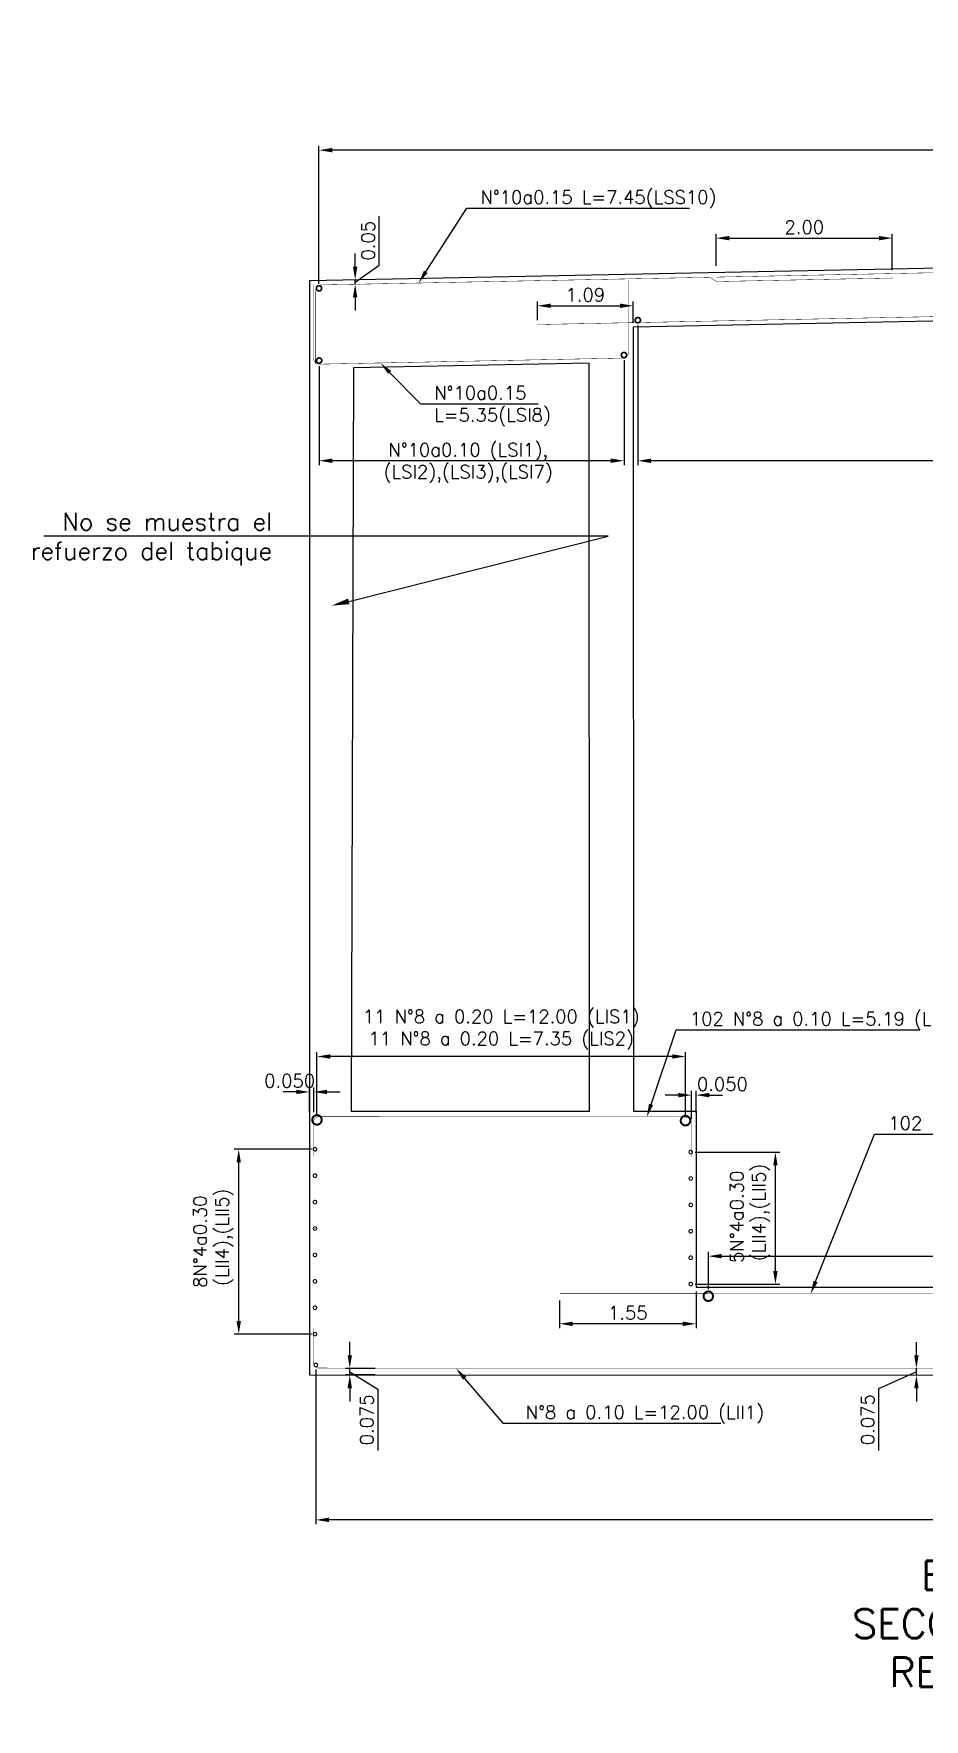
# Model space of a CAD drawing. Header units: metres. Extents: x 1080594 to 1081411, y 976871 to 977162.
# Drawn here: x 1081087.59 to 1081097.71, y 977087.58 to 977106.72 of the extents above; entities that cross this region are included whole.
import ezdxf
from ezdxf import colors
from ezdxf.entities.mleader import LeaderData, LeaderLine
from ezdxf.math import Vec2, Vec3

# ---------------------------------------------------------------- set-up
doc = ezdxf.new("R2010")
doc.units = ezdxf.units.M
doc.header["$LTSCALE"] = 25.4
doc.linetypes.add('DASHDOT', pattern=[1, 0.5, -0.25, 0, -0.25])
for name, color, linetype in [('CONTRAPESO', 3, 'Continuous'), ('DIMCONTRAPESO', 1, 'Continuous'), ('EJE-D', 11, 'DASHDOT'), ('REF', 6, 'Continuous'), ('REGL175', 7, 'Continuous')]:
    doc.layers.add(name, color=color, linetype=linetype)
doc.layers.add('COTA', color=1, linetype='Continuous', lineweight=30)
doc.layers.add('COTACIM', color=20, linetype='Continuous', lineweight=5)
doc.styles.add('romans', font='romans.shx')
doc.dimstyles.new('Copy 75', dxfattribs={"dimtxt": 0.15, "dimasz": 0.15, "dimexe": 0.05, "dimexo": 0.05, "dimgap": 0.05, "dimtad": 1, "dimzin": 0, "dimdsep": 46, "dimtxsty": 'romans', "dimcen": 0.002, "dimclrd": 1, "dimclre": 1, "dimclrt": 3, "dimadec": 4, "dimazin": 0, "dimtfac": 1, "dimtofl": 0, "dimtmove": 1, "dimatfit": 3, "dimfxl": 1, "dimtolj": 1, "dimtzin": 0, "dimarcsym": 1})

# ---------------------------------------------------------------- blocks, each defined once
blk = doc.blocks.new('*D1209')
at = {"layer": 'Defpoints', "color": 0, "transparency": 16777216}
for p in [(1081097.345884376, 977104.4024030996), (1081095.345886568, 977104.0381298438), (1081097.345884376, 977103.9882552898)]:
    blk.add_point(p, dxfattribs=at)
at = {"layer": 'DIMCONTRAPESO', "color": 1, "lineweight": -2, "transparency": 16777216}
for p, q in [((1081095.345886568, 977104.0881298438), (1081095.345886568, 977104.4524030996)), ((1081097.345884376, 977104.0382552899), (1081097.345884376, 977104.4524030996)), ((1081095.495886568, 977104.4024030996), (1081097.195884376, 977104.4024030996))]:
    blk.add_line(p, q, dxfattribs=at)
at = {"layer": 'DIMCONTRAPESO', "color": 1, "transparency": 16777216}
for points in [[(1081095.495886568, 977104.4274030996), (1081095.495886568, 977104.3774030996), (1081095.345886568, 977104.4024030996)], [(1081097.195884376, 977104.4274030996), (1081097.195884376, 977104.3774030996), (1081097.345884376, 977104.4024030996)]]:
    blk.add_solid(points, dxfattribs=at)
at = {"layer": 'DIMCONTRAPESO', "color": 3, "transparency": 16777216, "insert": (1081096.345885472, 977104.5274030996), "char_height": 0.15, "attachment_point": 5, "style": 'romans'}
blk.add_mtext('\\A1;2.00', dxfattribs=at)
blk = doc.blocks.new('*D1210')
at = {"layer": 'COTA', "color": 1, "lineweight": -2, "transparency": 16777216}
for p, q in [((1081104.175102701, 977103.5280922698), (1081104.175102701, 977101.8229487308)), ((1081094.455050127, 977103.4104926825), (1081094.455050127, 977101.8229487308)), ((1081104.025102702, 977101.8729487308), (1081094.605050127, 977101.8729487308))]:
    blk.add_line(p, q, dxfattribs=at)
at = {"layer": 'COTA', "color": 1, "transparency": 16777216}
for points in [[(1081094.605050127, 977101.8979487309), (1081094.605050127, 977101.8479487308), (1081094.455050127, 977101.8729487308)], [(1081104.025102702, 977101.8979487309), (1081104.025102702, 977101.8479487308), (1081104.175102701, 977101.8729487308)]]:
    blk.add_solid(points, dxfattribs=at)
at = {"layer": 'Defpoints', "color": 0, "transparency": 16777216}
for p in [(1081104.175102701, 977103.5780922698), (1081094.455050127, 977103.4604926825), (1081094.455050127, 977101.8729487308)]:
    blk.add_point(p, dxfattribs=at)
at = {"layer": 'COTA', "color": 3, "transparency": 16777216, "insert": (1081099.315050126, 977101.8651699071), "char_height": 0.15, "attachment_point": 5, "style": 'romans'}
blk.add_mtext('\\A1; N°8 a 0.15 L=12.00 (LSI14)\\P N°8 a 0.15 L=8.25 (LSI15)', dxfattribs=at)
blk = doc.blocks.new('*D1211')
at = {"layer": 'COTA', "color": 1, "lineweight": -2, "transparency": 16777216}
for p, q in [((1081090.833367171, 977103.8820416209), (1081090.833367171, 977105.4516102126)), ((1081107.625199578, 977105.4016102125), (1081090.983367171, 977105.4016102125)), ((1081107.775199578, 977104.23121119), (1081107.775199578, 977105.4516102126))]:
    blk.add_line(p, q, dxfattribs=at)
at = {"layer": 'COTA', "color": 1, "transparency": 16777216}
for points in [[(1081090.983367171, 977105.4266102125), (1081090.983367171, 977105.3766102125), (1081090.833367171, 977105.4016102125)], [(1081107.625199578, 977105.4266102125), (1081107.625199578, 977105.3766102125), (1081107.775199578, 977105.4016102125)]]:
    blk.add_solid(points, dxfattribs=at)
at = {"layer": 'Defpoints', "color": 0, "transparency": 16777216}
for p in [(1081090.833367171, 977105.4016102125), (1081107.775199578, 977104.18121119), (1081090.833367171, 977103.8320416209)]:
    blk.add_point(p, dxfattribs=at)
at = {"layer": 'COTA', "color": 3, "transparency": 16777216, "insert": (1081099.289733689, 977105.3739617403), "char_height": 0.15, "attachment_point": 5, "style": 'romans'}
blk.add_mtext('\\A1; N°6 a 0.15 L=12.00 {\\A0;(LSS1)\\P}N°6 a 0.15 L=7.65 {\\A0;(LSS2)}', dxfattribs=at)
blk = doc.blocks.new('*D1212')
at = {"layer": 'Defpoints', "color": 0, "transparency": 16777216}
for p in [(1081091.244259387, 977103.92883117), (1081091.244259387, 977103.92883117), (1081091.244259387, 977103.8786885567)]:
    blk.add_point(p, dxfattribs=at)
at = {"layer": 'DIMCONTRAPESO', "color": 1, "lineweight": -2, "transparency": 16777216}
for p, q in [((1081091.51616312, 977104.0949765268), (1081091.51616312, 977104.6521193839)), ((1081091.244259387, 977104.07883117), (1081091.244259387, 977104.22883117)), ((1081091.244259387, 977103.9037598633), (1081091.51616312, 977104.0949765268)), ((1081091.244259387, 977103.8786885567), (1081091.244259387, 977103.92883117)), ((1081091.244259387, 977103.7286885567), (1081091.244259387, 977103.5786885567))]:
    blk.add_line(p, q, dxfattribs=at)
at = {"layer": 'DIMCONTRAPESO', "color": 1, "transparency": 16777216}
for points in [[(1081091.219259387, 977104.07883117), (1081091.269259386, 977104.07883117), (1081091.244259387, 977103.92883117)], [(1081091.219259387, 977103.7286885567), (1081091.269259386, 977103.7286885567), (1081091.244259387, 977103.8786885567)]]:
    blk.add_solid(points, dxfattribs=at)
at = {"layer": 'DIMCONTRAPESO', "color": 3, "transparency": 16777216, "insert": (1081091.39116312, 977104.3735479555), "char_height": 0.15, "attachment_point": 5, "rotation": 90, "style": 'romans'}
blk.add_mtext('\\A1;0.05', dxfattribs=at)
blk = doc.blocks.new('*D1215')
at = {"layer": 'COTA', "color": 1, "lineweight": -2, "transparency": 16777216}
for p, q in [((1081090.83374974, 977102.9493559313), (1081090.83374974, 977101.8236017519)), ((1081094.298378841, 977103.0148162884), (1081094.298378841, 977101.8236017519)), ((1081094.148378841, 977101.873601752), (1081090.98374974, 977101.873601752))]:
    blk.add_line(p, q, dxfattribs=at)
at = {"layer": 'COTA', "color": 1, "transparency": 16777216}
for points in [[(1081090.98374974, 977101.898601752), (1081090.98374974, 977101.848601752), (1081090.83374974, 977101.873601752)], [(1081094.148378841, 977101.898601752), (1081094.148378841, 977101.848601752), (1081094.298378841, 977101.873601752)]]:
    blk.add_solid(points, dxfattribs=at)
at = {"layer": 'Defpoints', "color": 0, "transparency": 16777216}
for p in [(1081090.83374974, 977102.9993559313), (1081094.298378841, 977103.0648162884), (1081090.83374974, 977101.873601752)]:
    blk.add_point(p, dxfattribs=at)
at = {"layer": 'COTA', "color": 3, "transparency": 16777216, "insert": (1081092.528170849, 977101.84724035), "char_height": 0.15, "attachment_point": 5, "style": 'romans'}
blk.add_mtext('\\A1;N°10a0.10 (LSI1),\\P(LSI2),(LSI3),(LSI7)', dxfattribs=at)
blk = doc.blocks.new('*D1217')
at = {"layer": 'Defpoints', "color": 0, "transparency": 16777216}
for p in [(1081097.619995346, 977091.5591953361), (1081097.619995346, 977091.5591953361), (1081097.619995346, 977091.4844469848)]:
    blk.add_point(p, dxfattribs=at)
at = {"layer": 'DIMCONTRAPESO', "color": 1, "lineweight": -2, "transparency": 16777216}
for p, q in [((1081097.619995346, 977091.7091953361), (1081097.619995346, 977091.8591953361)), ((1081097.619995346, 977091.5218211605), (1081097.191180725, 977091.3299268095)), ((1081097.619995346, 977091.4844469848), (1081097.619995346, 977091.5591953361)), ((1081097.191180725, 977091.3299268095), (1081097.191180725, 977090.6299268096)), ((1081097.619995346, 977091.3344469848), (1081097.619995346, 977091.1844469848))]:
    blk.add_line(p, q, dxfattribs=at)
at = {"layer": 'DIMCONTRAPESO', "color": 1, "transparency": 16777216}
for points in [[(1081097.594995346, 977091.7091953361), (1081097.644995346, 977091.7091953361), (1081097.619995346, 977091.5591953361)], [(1081097.594995346, 977091.3344469848), (1081097.644995346, 977091.3344469848), (1081097.619995346, 977091.4844469848)]]:
    blk.add_solid(points, dxfattribs=at)
at = {"layer": 'DIMCONTRAPESO', "color": 3, "transparency": 16777216, "insert": (1081097.066180725, 977090.9799268096), "char_height": 0.15, "attachment_point": 5, "rotation": 90, "style": 'romans'}
blk.add_mtext('\\A1;0.075', dxfattribs=at)
blk = doc.blocks.new('*D1219')
at = {"layer": 'Defpoints', "color": 0, "transparency": 16777216}
for p in [(1081089.921775851, 977094.051041017), (1081090.79995679, 977094.051041017), (1081090.79995679, 977091.9510410171)]:
    blk.add_point(p, dxfattribs=at)
at = {"layer": 'DIMCONTRAPESO', "color": 1, "lineweight": -2, "transparency": 16777216}
for p, q in [((1081090.74995679, 977094.051041017), (1081089.871775851, 977094.051041017)), ((1081089.921775851, 977092.1010410171), (1081089.921775851, 977093.901041017)), ((1081090.74995679, 977091.9510410171), (1081089.871775851, 977091.9510410171))]:
    blk.add_line(p, q, dxfattribs=at)
at = {"layer": 'DIMCONTRAPESO', "color": 1, "transparency": 16777216}
for points in [[(1081089.896775851, 977093.901041017), (1081089.946775851, 977093.901041017), (1081089.921775851, 977094.051041017)], [(1081089.896775851, 977092.1010410171), (1081089.946775851, 977092.1010410171), (1081089.921775851, 977091.9510410171)]]:
    blk.add_solid(points, dxfattribs=at)
at = {"layer": 'DIMCONTRAPESO', "color": 3, "transparency": 16777216, "insert": (1081089.632490137, 977093.001041017), "char_height": 0.15, "attachment_point": 5, "rotation": 90, "style": 'romans'}
blk.add_mtext('\\A1;8N°4a0.30\\P (LII4),(LII5)', dxfattribs=at)
blk = doc.blocks.new('*D1213')
at = {"layer": 'Defpoints', "color": 0, "transparency": 16777216}
for p in [(1081091.183087289, 977091.5619348227), (1081091.522393064, 977091.5619348227), (1081091.522393064, 977091.4869348228)]:
    blk.add_point(p, dxfattribs=at)
at = {"layer": 'DIMCONTRAPESO', "color": 1, "lineweight": -2, "transparency": 16777216}
for p, q in [((1081091.183087289, 977091.7119348227), (1081091.183087289, 977091.8619348228)), ((1081091.472393064, 977091.5619348227), (1081091.133087289, 977091.5619348227)), ((1081091.472393064, 977091.4869348228), (1081091.133087289, 977091.4869348228)), ((1081091.183087289, 977091.4869348228), (1081091.183087289, 977091.5619348227)), ((1081091.183087289, 977091.5244348227), (1081091.50083227, 977091.3274668953)), ((1081091.183087289, 977091.3369348227), (1081091.183087289, 977091.1869348227)), ((1081091.50083227, 977091.3274668953), (1081091.50083227, 977090.6274668954))]:
    blk.add_line(p, q, dxfattribs=at)
at = {"layer": 'DIMCONTRAPESO', "color": 1, "transparency": 16777216}
for points in [[(1081091.158087289, 977091.7119348227), (1081091.208087289, 977091.7119348227), (1081091.183087289, 977091.5619348227)], [(1081091.158087289, 977091.3369348227), (1081091.208087289, 977091.3369348227), (1081091.183087289, 977091.4869348228)]]:
    blk.add_solid(points, dxfattribs=at)
at = {"layer": 'DIMCONTRAPESO', "color": 3, "transparency": 16777216, "insert": (1081091.375832269, 977090.9774668954), "char_height": 0.15, "attachment_point": 5, "rotation": 90, "style": 'romans'}
blk.add_mtext('\\A1;0.075', dxfattribs=at)
blk = doc.blocks.new('*D1207')
at = {"layer": 'Defpoints', "color": 0, "transparency": 16777216}
for p in [(1081090.798169149, 977091.6003924246), (1081107.795136119, 977091.5977835038), (1081090.798169149, 977089.8411877536)]:
    blk.add_point(p, dxfattribs=at)
at = {"layer": 'DIMCONTRAPESO', "color": 1, "lineweight": -2, "transparency": 16777216}
for p, q in [((1081090.798169149, 977091.5503924246), (1081090.798169149, 977089.7911877536)), ((1081107.795136119, 977091.5477835038), (1081107.795136119, 977089.7911877536)), ((1081107.64513612, 977089.8411877536), (1081090.948169149, 977089.8411877536))]:
    blk.add_line(p, q, dxfattribs=at)
at = {"layer": 'DIMCONTRAPESO', "color": 1, "transparency": 16777216}
for points in [[(1081090.948169149, 977089.8661877536), (1081090.948169149, 977089.8161877536), (1081090.798169149, 977089.8411877536)], [(1081107.64513612, 977089.8661877536), (1081107.64513612, 977089.8161877536), (1081107.795136119, 977089.8411877536)]]:
    blk.add_solid(points, dxfattribs=at)
at = {"layer": 'DIMCONTRAPESO', "color": 3, "transparency": 16777216, "insert": (1081099.296652634, 977090.1447591821), "char_height": 0.15, "attachment_point": 5, "style": 'romans'}
blk.add_mtext('\\A1; N°8 a 0.20 L=12.00 (LII1)\\P N°8 a 0.20 L=7.35 (LII3) ', dxfattribs=at)
blk = doc.blocks.new('*D1222')
at = {"layer": 'COTA', "color": 1, "lineweight": -2, "transparency": 16777216}
for p, q in [((1081093.314055343, 977103.4707275497), (1081093.314055343, 977103.6838716189)), ((1081094.403581114, 977103.4418976165), (1081094.403581114, 977103.6838716189)), ((1081093.464055343, 977103.6338716189), (1081094.253581114, 977103.6338716189))]:
    blk.add_line(p, q, dxfattribs=at)
at = {"layer": 'COTA', "color": 1, "transparency": 16777216}
for points in [[(1081093.464055343, 977103.6588716189), (1081093.464055343, 977103.6088716189), (1081093.314055343, 977103.6338716189)], [(1081094.253581114, 977103.6588716189), (1081094.253581114, 977103.6088716189), (1081094.403581114, 977103.6338716189)]]:
    blk.add_solid(points, dxfattribs=at)
at = {"layer": 'Defpoints', "color": 0, "transparency": 16777216}
for p in [(1081094.403581114, 977103.6338716189), (1081093.314055343, 977103.4207275497), (1081094.403581114, 977103.3918976164)]:
    blk.add_point(p, dxfattribs=at)
at = {"layer": 'COTA', "color": 3, "transparency": 16777216, "insert": (1081093.858818228, 977103.7588716189), "char_height": 0.15, "attachment_point": 5, "style": 'romans'}
blk.add_mtext('\\A1;1.09', dxfattribs=at)
blk = doc.blocks.new('*D1195')
at = {"layer": 'Defpoints', "color": 0, "transparency": 16777216}
for p in [(1081093.566631527, 977092.3847814879), (1081095.116411282, 977092.4844469848), (1081093.566631527, 977092.0680807926)]:
    blk.add_point(p, dxfattribs=at)
at = {"layer": 'EJE-D', "color": 1, "lineweight": -2, "transparency": 16777216}
for p, q in [((1081095.116411282, 977092.4344469848), (1081095.116411282, 977092.0180807925)), ((1081093.566631527, 977092.3347814878), (1081093.566631527, 977092.0180807925)), ((1081094.966411283, 977092.0680807926), (1081093.716631527, 977092.0680807926))]:
    blk.add_line(p, q, dxfattribs=at)
at = {"layer": 'EJE-D', "color": 1, "transparency": 16777216}
for points in [[(1081093.716631527, 977092.0930807926), (1081093.716631527, 977092.0430807925), (1081093.566631527, 977092.0680807926)], [(1081094.966411283, 977092.0930807926), (1081094.966411283, 977092.0430807925), (1081095.116411282, 977092.0680807926)]]:
    blk.add_solid(points, dxfattribs=at)
at = {"layer": 'EJE-D', "color": 3, "transparency": 16777216, "insert": (1081094.341521405, 977092.1930807926), "char_height": 0.15, "attachment_point": 5, "style": 'romans'}
blk.add_mtext('\\A1;1.55', dxfattribs=at)
blk = doc.blocks.new('*D1221')
at = {"layer": 'COTA', "color": 1, "lineweight": -2, "transparency": 16777216}
for p, q in [((1081094.916258909, 977094.66643253), (1081094.766258909, 977094.66643253)), ((1081095.066258909, 977094.3925109681), (1081095.066258909, 977094.7164325301)), ((1081095.116411282, 977094.4685109678), (1081095.116411282, 977094.7164325301)), ((1081095.266411282, 977094.66643253), (1081095.416411282, 977094.66643253))]:
    blk.add_line(p, q, dxfattribs=at)
at = {"layer": 'COTA', "color": 1, "transparency": 16777216}
for points in [[(1081094.916258909, 977094.6914325301), (1081094.916258909, 977094.64143253), (1081095.066258909, 977094.66643253)], [(1081095.266411282, 977094.6914325301), (1081095.266411282, 977094.64143253), (1081095.116411282, 977094.66643253)]]:
    blk.add_solid(points, dxfattribs=at)
at = {"layer": 'Defpoints', "color": 0, "transparency": 16777216}
for p in [(1081095.116411282, 977094.66643253), (1081095.066258909, 977094.3425109681), (1081095.116411282, 977094.4185109677)]:
    blk.add_point(p, dxfattribs=at)
at = {"layer": 'COTA', "color": 3, "transparency": 16777216, "insert": (1081095.416411282, 977094.79143253), "char_height": 0.15, "attachment_point": 5, "style": 'romans'}
blk.add_mtext('\\A1;0.050', dxfattribs=at)
blk = doc.blocks.new('*D1196')
at = {"layer": 'COTA', "color": 1, "lineweight": -2, "transparency": 16777216}
for p, q in [((1081090.575050127, 977094.7026363183), (1081090.425050126, 977094.7026363183)), ((1081090.725050126, 977094.4711127522), (1081090.725050126, 977094.7526363183)), ((1081090.7752025, 977094.4711198886), (1081090.7752025, 977094.7526363183)), ((1081090.9252025, 977094.7026363183), (1081091.0752025, 977094.7026363183))]:
    blk.add_line(p, q, dxfattribs=at)
at = {"layer": 'COTA', "color": 1, "transparency": 16777216}
for points in [[(1081090.575050127, 977094.7276363183), (1081090.575050127, 977094.6776363183), (1081090.725050126, 977094.7026363183)], [(1081090.9252025, 977094.7276363183), (1081090.9252025, 977094.6776363183), (1081090.7752025, 977094.7026363183)]]:
    blk.add_solid(points, dxfattribs=at)
at = {"layer": 'Defpoints', "color": 0, "transparency": 16777216}
for p in [(1081090.7752025, 977094.7026363183), (1081090.725050126, 977094.4211127522), (1081090.7752025, 977094.4211198885)]:
    blk.add_point(p, dxfattribs=at)
at = {"layer": 'COTA', "color": 3, "transparency": 16777216, "insert": (1081090.500050126, 977094.8276363183), "char_height": 0.15, "attachment_point": 5, "style": 'romans'}
blk.add_mtext('\\A1;0.050', dxfattribs=at)
blk = doc.blocks.new('*D1200')
at = {"layer": 'Defpoints', "color": 0, "transparency": 16777216}
for p in [(1081090.810462655, 977095.1054410398), (1081090.810462655, 977094.3850082025), (1081094.996700649, 977094.3761668471)]:
    blk.add_point(p, dxfattribs=at)
at = {"layer": 'DIMCONTRAPESO', "color": 1, "lineweight": -2, "transparency": 16777216}
for p, q in [((1081090.810462655, 977094.4350082026), (1081090.810462655, 977095.1554410398)), ((1081094.846700649, 977095.1054410398), (1081090.960462655, 977095.1054410398)), ((1081094.996700649, 977094.4261668471), (1081094.996700649, 977095.1554410398))]:
    blk.add_line(p, q, dxfattribs=at)
at = {"layer": 'DIMCONTRAPESO', "color": 1, "transparency": 16777216}
for points in [[(1081090.960462655, 977095.1304410398), (1081090.960462655, 977095.0804410398), (1081090.810462655, 977095.1054410398)], [(1081094.846700649, 977095.1304410398), (1081094.846700649, 977095.0804410398), (1081094.996700649, 977095.1054410398)]]:
    blk.add_solid(points, dxfattribs=at)
at = {"layer": 'DIMCONTRAPESO', "color": 3, "transparency": 16777216, "insert": (1081092.903581652, 977095.4090124683), "char_height": 0.15, "attachment_point": 5, "style": 'romans'}
blk.add_mtext('\\A1;11 N°8 a 0.20 L=12.00 (LIS1)\\P11 N°8 a 0.20 L=7.35 (LIS2) ', dxfattribs=at)
blk = doc.blocks.new('*D1202')
at = {"layer": 'Defpoints', "color": 0, "transparency": 16777216}
for p in [(1081103.355962421, 977092.8370747395), (1081095.256424511, 977092.4122950672), (1081103.355962421, 977092.4094220762)]:
    blk.add_point(p, dxfattribs=at)
at = {"layer": 'EJE-D', "color": 1, "lineweight": -2, "transparency": 16777216}
for p, q in [((1081095.256424511, 977092.4622950673), (1081095.256424511, 977092.8870747396)), ((1081095.406424511, 977092.8370747395), (1081103.205962421, 977092.8370747395)), ((1081103.355962421, 977092.4594220762), (1081103.355962421, 977092.8870747396))]:
    blk.add_line(p, q, dxfattribs=at)
at = {"layer": 'EJE-D', "color": 1, "transparency": 16777216}
for points in [[(1081095.406424511, 977092.8620747395), (1081095.406424511, 977092.8120747395), (1081095.256424511, 977092.8370747395)], [(1081103.205962421, 977092.8620747395), (1081103.205962421, 977092.8120747395), (1081103.355962421, 977092.8370747395)]]:
    blk.add_solid(points, dxfattribs=at)
at = {"layer": 'EJE-D', "color": 3, "transparency": 16777216, "insert": (1081099.306193466, 977093.0013604538), "char_height": 0.15, "attachment_point": 5, "style": 'romans'}
blk.add_mtext('\\A1;83 N°8 a 0.10 L=7.45 (LIS5)', dxfattribs=at)
blk = doc.blocks.new('*U1191')
at = {"layer": 'REF', "ltscale": 0.1, "const_width": 0.04}
blk.add_lwpolyline([(-0.00634999992325902, 0, 1), (0.00634999992325902, 0, 1)], format="xyb", close=True, dxfattribs=at)
blk = doc.blocks.new('*U1192')
at = {"layer": 'COTA', "color": 0, "linetype": 'ByBlock', "lineweight": -2, "transparency": 16777216}
for p in [(9.184850993605148e-17, 1.5), (7.347880794884119e-17, 1.2), (5.510910596163089e-17, 0.8999999999999999), (3.673940397442059e-17, 0.6), (1.83697019872103e-17, 0.3), (0, 0)]:
    blk.add_blockref('*U1191', p, dxfattribs=at)
blk = doc.blocks.new('*D1203')
at = {"layer": 'Defpoints', "color": 0, "transparency": 16777216}
for p in [(1081095.056509405, 977094.0193289196), (1081096.018271826, 977094.0193289196), (1081095.056509405, 977092.5193289196)]:
    blk.add_point(p, dxfattribs=at)
at = {"layer": 'DIMCONTRAPESO', "color": 1, "lineweight": -2, "transparency": 16777216}
for p, q in [((1081095.106509405, 977094.0193289196), (1081096.068271826, 977094.0193289196)), ((1081096.018271826, 977092.6693289196), (1081096.018271826, 977093.8693289196)), ((1081095.106509405, 977092.5193289196), (1081096.068271826, 977092.5193289196))]:
    blk.add_line(p, q, dxfattribs=at)
at = {"layer": 'DIMCONTRAPESO', "color": 1, "transparency": 16777216}
for points in [[(1081095.993271826, 977093.8693289196), (1081096.043271826, 977093.8693289196), (1081096.018271826, 977094.0193289196)], [(1081095.993271826, 977092.6693289196), (1081096.043271826, 977092.6693289196), (1081096.018271826, 977092.5193289196)]]:
    blk.add_solid(points, dxfattribs=at)
at = {"layer": 'DIMCONTRAPESO', "color": 3, "transparency": 16777216, "insert": (1081095.728986112, 977093.2838805079), "char_height": 0.15, "attachment_point": 5, "rotation": 90, "style": 'romans'}
blk.add_mtext('\\A1;5N°4a0.30\\P (LII4),(LII5)', dxfattribs=at)

msp = doc.modelspace()

# ---------------------------------------------------------------- linework, layer by layer
at = {"layer": 'CONTRAPESO'}
msp.add_lwpolyline([(1081107.898180874, 977104.2619095995), (1081090.725050126, 977103.9184469847), (1081090.725050126, 977094.4844469848), (1081090.725050126, 977094.4870559056), (1081090.725050126, 977091.4870559056), (1081107.905050127, 977091.4844469848), (1081107.905050127, 977094.4844469848), (1081107.905050126, 977094.4844469848)], close=True, dxfattribs=at)
for points in [[(1081103.51368897, 977092.4844469848), (1081103.51368897, 977094.4844469848), (1081104.224966599, 977094.4844469848), (1081104.224935647, 977103.5883247071), (1081094.403581114, 977103.3918976164), (1081094.40431562, 977094.4844469848), (1081095.116411282, 977094.4844469848), (1081095.116411282, 977092.4844469848), (1081103.51368897, 977092.4844469848)], [(1081093.904997551, 977094.4844469848), (1081093.903835187, 977102.981822706), (1081091.224854204, 977102.9282430862), (1081091.200050127, 977094.484446985), (1081093.904997551, 977094.4844469848), (1081093.904997551, 977094.4844469848)]]:
    msp.add_lwpolyline(points, dxfattribs=at)
at = {"layer": 'REF', "ltscale": 0.1}
for points, const_width in [([(1081103.284268453, 977104.1197267493), (1081095.347599767, 977103.9596140748)], 0.004999999999999999), ([(1081105.314886615, 977103.6602370697), (1081093.314055343, 977103.4207275497)], 0.005), ([(1081100.092940006, 977092.458835367), (1081098.543160246, 977092.4591766092), (1081098.472256308, 977092.4092857188), (1081093.57211697, 977092.4106807838)], 0.004999999999999999)]:
    msp.add_lwpolyline(points, dxfattribs=dict(at, const_width=const_width))
for points, const_width in [([(1081094.353623681, 977103.9290030565), (1081094.353623681, 977103.9290030565), (1081094.353623681, 977103.1155760007, -0.4141966005029507), (1081094.277628082, 977103.0395760008), (1081090.843721983, 977102.9708304208, -0.4142305244433153), (1081090.767717582, 977103.0468304207), (1081090.767717582, 977103.8740325576)], 0.005), ([(1081097.347299743, 977103.9492978253), (1081095.348826644, 977103.909518151), (1081095.276958354, 977103.9580095742), (1081090.86698917, 977103.8710050895, 0.4142471883168138), (1081090.792501952, 977103.7935132796), (1081090.792501952, 977102.9715684004)], 0.004999999999999999), ([(1081090.775000766, 977093.9715809916), (1081090.775005721, 977094.3455809916, -0.4864183521134056), (1081090.826006729, 977094.4215799845), (1081094.990266046, 977094.4185109677, -0.4141860566526949), (1081095.066258909, 977094.3425109681), (1081095.066258909, 977093.9685038314)], 0.004999999999999999), ([(1081102.374208577, 977091.6124654516), (1081100.830428816, 977091.6128066938), (1081100.759524878, 977091.5629158034), (1081090.826041769, 977091.5657438565, -0.4863770748521851), (1081090.775050126, 977091.641743856), (1081090.775050126, 977092.0157522124)], 0.004999999999999999)]:
    msp.add_lwpolyline(points, format="xyb", dxfattribs=dict(at, const_width=const_width))
for points, const_width in [([(1081090.823842172, 977103.832041621, 1), (1081090.842892171, 977103.832041621, 1)], 0.06), ([(1081094.464470166, 977103.4704260384, -1), (1081094.445420166, 977103.4704260384, -1)], 0.06), ([(1081094.307468359, 977103.0738430328, -1), (1081094.288418359, 977103.0738430328, -1)], 0.06), ([(1081090.825531186, 977103.0113668487, 1), (1081090.844581186, 977103.0113668487, 1)], 0.06), ([(1081090.799032656, 977094.3850082024, 1), (1081090.821892655, 977094.3850082024, 1)], 0.108), ([(1081094.985270649, 977094.3761668472, 1), (1081095.008130649, 977094.3761668472, 1)], 0.108), ([(1081090.79360679, 977094.051041017, 1.032520307659004), (1081090.78130679, 977094.051041017, 1.032520307659004)], 0.04), ([(1081090.79360679, 977093.7510410171, 1.032520307659004), (1081090.78130679, 977093.7510410171, 1.032520307659004)], 0.04), ([(1081090.79360679, 977093.4510410171, 1.032520307659004), (1081090.78130679, 977093.4510410171, 1.032520307659004)], 0.04), ([(1081090.79360679, 977093.151041017, 1.032520307659004), (1081090.78130679, 977093.151041017, 1.032520307659004)], 0.04), ([(1081090.79360679, 977092.8510410171, 1.032520307659004), (1081090.78130679, 977092.8510410171, 1.032520307659004)], 0.04), ([(1081090.79360679, 977092.551041017, 1.032520307659004), (1081090.78130679, 977092.551041017, 1.032520307659004)], 0.04), ([(1081095.24485679, 977092.381953238, 1), (1081095.26771679, 977092.381953238, 1)], 0.108), ([(1081090.79360679, 977092.2510410171, 1.032520307659004), (1081090.78130679, 977092.2510410171, 1.032520307659004)], 0.04), ([(1081090.79360679, 977091.9510410171, 1.032520307659004), (1081090.78130679, 977091.9510410171, 1.032520307659004)], 0.04), ([(1081090.791819149, 977091.6003924246, 1), (1081090.804519149, 977091.6003924246, 1)], 0.04)]:
    msp.add_lwpolyline(points, format="xyb", close=True, dxfattribs=dict(at, const_width=const_width))

# ---------------------------------------------------------------- block references
at = {"layer": 'COTA', "color": 2}
msp.add_blockref('*U1192', (1081095.056509405, 977092.5193289196), dxfattribs=at)

# ---------------------------------------------------------------- texts
at = {"layer": 'REGL175', "insert": (1081090.4608876, 977089.3757385619), "char_height": 0.33, "width": 14.49150362575892, "attachment_point": 1, "style": 'romans'}
msp.add_mtext('\\pi7.2152;{\\C0;EJE D\\P\\pi6.4294;SECCION I-I \\P\\pi6.8529;REFUERZO\\P\\pi7.3672;\\H0.45455x;\\C3;ESCALA 1:75}', dxfattribs=at)

# ---------------------------------------------------------------- dimensions: what is measured, and where the dimension line sits
at = {"layer": 'COTA'}
for base, p1, p2, text, picture, middle in [((1081090.833367171, 977105.4016102125), (1081107.775199578, 977104.18121119), (1081090.833367171, 977103.8320416209), ' N°6 a 0.15 L=12.00 {\\A0;(LSS1)\\P}N°6 a 0.15 L=7.65 {\\A0;(LSS2)}', '*D1211', (1081099.289733689, 977105.0703903118)), ((1081094.455050127, 977101.8729487308), (1081104.175102701, 977103.5780922698), (1081094.455050127, 977103.4604926825), ' N°8 a 0.15 L=12.00 (LSI14)\\P N°8 a 0.15 L=8.25 (LSI15)', '*D1210', (1081099.315050126, 977101.5615984786)), ((1081090.83374974, 977101.873601752), (1081094.298378841, 977103.0648162884), (1081090.83374974, 977102.9993559313), 'N°10a0.10 (LSI1),\\P(LSI2),(LSI3),(LSI7)', '*D1215', (1081092.528170849, 977101.5436689215))]:
    dim = msp.add_linear_dim(base=base, p1=p1, p2=p2, angle=180, text=text, dimstyle='Copy 75', dxfattribs=at)
    dim.commit()
    dim.dimension.update_dxf_attribs({"geometry": picture, "text_midpoint": middle, "dimtype": 160})
at = {"layer": 'COTA', "color": 2}
dim = msp.add_linear_dim(base=(1081094.403581114, 977103.6338716189), p1=(1081093.314055343, 977103.4207275497), p2=(1081094.403581114, 977103.3918976164), dimstyle='Copy 75', dxfattribs=at)
dim.commit()
dim.dimension.update_dxf_attribs({"geometry": '*D1222', "text_midpoint": (1081093.858818228, 977103.7588716189)})
for base, p1, p2, picture, middle in [((1081090.7752025, 977094.7026363183), (1081090.725050126, 977094.4211127522), (1081090.7752025, 977094.4211198885), '*D1196', (1081090.500050126, 977094.7026363183)), ((1081095.116411282, 977094.66643253), (1081095.066258909, 977094.3425109681), (1081095.116411282, 977094.4185109677), '*D1221', (1081095.416411282, 977094.66643253))]:
    dim = msp.add_linear_dim(base=base, p1=p1, p2=p2, dimstyle='Copy 75', override={"dimdec": 3}, dxfattribs=at)
    dim.commit()
    dim.dimension.update_dxf_attribs({"geometry": picture, "text_midpoint": middle, "dimtype": 160})
at = {"layer": 'DIMCONTRAPESO'}
dim = msp.add_linear_dim(base=(1081091.244259387, 977103.92883117), p1=(1081091.244259387, 977103.8786885567), p2=(1081091.244259387, 977103.92883117), angle=90, dimstyle='Copy 75', dxfattribs=at)
dim.commit()
dim.dimension.update_dxf_attribs({"geometry": '*D1212', "text_midpoint": (1081091.51616312, 977104.144976527), "dimtype": 160})
dim = msp.add_linear_dim(base=(1081097.345884376, 977104.4024030996), p1=(1081095.345886568, 977104.0381298438), p2=(1081097.345884376, 977103.9882552898), angle=180, dimstyle='Copy 75', dxfattribs=at)
dim.commit()
dim.dimension.update_dxf_attribs({"geometry": '*D1209', "text_midpoint": (1081096.345885472, 977104.5274030996)})
at = {"layer": 'DIMCONTRAPESO', "color": 2}
for base, p1, p2, text, picture, middle in [((1081090.810462655, 977095.1054410398), (1081094.996700649, 977094.3761668471), (1081090.810462655, 977094.3850082025), '11 N°8 a 0.20 L=12.00 (LIS1)\\P11 N°8 a 0.20 L=7.35 (LIS2) ', '*D1200', (1081092.903581652, 977095.4090124683)), ((1081090.798169149, 977089.8411877536), (1081107.795136119, 977091.5977835038), (1081090.798169149, 977091.6003924246), ' N°8 a 0.20 L=12.00 (LII1)\\P N°8 a 0.20 L=7.35 (LII3) ', '*D1207', (1081099.296652634, 977090.1447591821))]:
    dim = msp.add_linear_dim(base=base, p1=p1, p2=p2, text=text, dimstyle='Copy 75', dxfattribs=at)
    dim.commit()
    dim.dimension.update_dxf_attribs({"geometry": picture, "text_midpoint": middle})
at = {"layer": 'DIMCONTRAPESO'}
for base, p1, p2, text, picture, middle in [((1081089.921775851, 977094.051041017), (1081090.79995679, 977091.9510410171), (1081090.79995679, 977094.051041017), '8N°4a0.30\\P (LII4),(LII5)', '*D1219', (1081089.921775851, 977093.001041017)), ((1081096.018271826, 977094.0193289196), (1081095.056509405, 977092.5193289196), (1081095.056509405, 977094.0193289196), '5N°4a0.30\\P (LII4),(LII5)', '*D1203', (1081096.018271826, 977093.2838805079))]:
    dim = msp.add_linear_dim(base=base, p1=p1, p2=p2, angle=90, text=text, dimstyle='Copy 75', dxfattribs=at)
    dim.commit()
    dim.dimension.update_dxf_attribs({"geometry": picture, "text_midpoint": middle, "dimtype": 160})
at = {"layer": 'DIMCONTRAPESO', "color": 2}
dim = msp.add_linear_dim(base=(1081091.183087289, 977091.5619348227), p1=(1081091.522393064, 977091.4869348228), p2=(1081091.522393064, 977091.5619348227), angle=90, dimstyle='Copy 75', override={"dimdec": 3}, dxfattribs=at)
dim.commit()
dim.dimension.update_dxf_attribs({"geometry": '*D1213', "text_midpoint": (1081091.500832269, 977091.2774668954), "dimtype": 160})
at = {"layer": 'DIMCONTRAPESO'}
dim = msp.add_linear_dim(base=(1081097.619995346, 977091.5591953361), p1=(1081097.619995346, 977091.4844469848), p2=(1081097.619995346, 977091.5591953361), angle=90, dimstyle='Copy 75', override={"dimdec": 3}, dxfattribs=at)
dim.commit()
dim.dimension.update_dxf_attribs({"geometry": '*D1217', "text_midpoint": (1081097.191180725, 977091.2799268096), "dimtype": 160})
at = {"layer": 'EJE-D', "color": 2}
dim = msp.add_linear_dim(base=(1081103.355962421, 977092.8370747395), p1=(1081095.256424511, 977092.4122950672), p2=(1081103.355962421, 977092.4094220762), text='83 N°8 a 0.10 L=7.45 (LIS5)', dimstyle='Copy 75', dxfattribs=at)
dim.commit()
dim.dimension.update_dxf_attribs({"geometry": '*D1202', "text_midpoint": (1081099.306193466, 977093.0013604538)})
dim = msp.add_linear_dim(base=(1081093.566631527, 977092.0680807926), p1=(1081095.116411282, 977092.4844469848), p2=(1081093.566631527, 977092.3847814879), dimstyle='Copy 75', dxfattribs=at)
dim.commit()
dim.dimension.update_dxf_attribs({"geometry": '*D1195', "text_midpoint": (1081094.341521405, 977092.1930807926)})

# ---------------------------------------------------------------- leaders
at = {"layer": 'COTACIM'}
ml = msp.add_multileader_mtext('Standard', dxfattribs=at)
ml.set_content('N°10a0.15 L=7.45(LSS10)', color=3, style='romans')
ml.set_leader_properties(color=256)
ml.build(insert=Vec2(0, 0))
ml.multileader.update_dxf_attribs({"text_left_attachment_type": 6, "text_right_attachment_type": 6, "dogleg_length": 0.1560199508385566, "arrow_head_size": 0.15})
ctx = ml.context
ctx.base_point, ctx.char_height, ctx.arrow_head_size, ctx.landing_gap_size, ctx.plane_origin = Vec3(1081092.667681907, 977104.7433760366), 0.15, 0.15, 0, Vec3(1081091.741086623, 977103.7134363888)
ctx.left_attachment, ctx.right_attachment = 6, 6
notes = []
notes.append((ctx, [(0, (1, 1, 0), (1081092.511661956, 977104.7433760366), (1, 0), 0.1560199508385566, [(0, [(1081091.965450961, 977103.892987882)], 0, [])])]))
ctx.mtext.insert, ctx.mtext.flow_direction = Vec3(1081092.667681907, 977104.9433760366), 5
ml = msp.add_multileader_mtext('Standard', dxfattribs=at)
ml.set_content('N°10a0.15\\PL=5.35(LSI8)', color=3, style='romans')
ml.set_leader_properties(color=256)
ml.build(insert=Vec2(0, 0))
ml.multileader.update_dxf_attribs({"text_left_attachment_type": 6, "text_right_attachment_type": 6, "dogleg_length": 0.1560199508385566, "arrow_head_size": 0.15})
ctx = ml.context
ctx.base_point, ctx.char_height, ctx.arrow_head_size, ctx.landing_gap_size, ctx.plane_origin = Vec3(1081092.142917395, 977102.5188318995), 0.15, 0.15, 0, Vec3(1081091.419990322, 977098.1193527215)
ctx.left_attachment, ctx.right_attachment = 6, 6
notes.append((ctx, [(0, (1, 1, 0), (1081091.986897444, 977102.5188318995), (1, 0), 0.1560199508385566, [(0, [(1081091.530970028, 977102.9845888825)], 0, [])])]))
ctx.mtext.insert, ctx.mtext.flow_direction = Vec3(1081092.142917395, 977102.7188318995), 5
ml = msp.add_multileader_mtext('Standard', dxfattribs=at)
ml.set_content('No se muestra el\\Prefuerzo del tabique', color=3, style='romans')
ml.set_leader_properties(color=1)
ml.build(insert=Vec2(0, 0))
ml.multileader.update_dxf_attribs({"text_left_attachment_type": 6, "text_right_attachment_type": 6, "dogleg_length": 0, "arrow_head_size": 0.2})
ctx = ml.context
ctx.base_point, ctx.char_height, ctx.arrow_head_size, ctx.landing_gap_size, ctx.plane_origin = Vec3(1081087.225222894, 977101.0149192607), 0.2, 0.2, 0, Vec3(1081092.597664812, 977099.8598230972)
ctx.left_attachment, ctx.right_attachment, ctx.text_align_type = 6, 6, 2
notes.append((ctx, [(1, (1, 1, 0), (1081090.301413371, 977101.0149192607), (-1, 0), 0, [(1, [(1081090.977664812, 977100.2274731526), (1081094.116955922, 977101.0149192607)], 0, [])])]))
ctx.mtext.insert, ctx.mtext.alignment, ctx.mtext.flow_direction = Vec3(1081090.301413371, 977101.2815859275), 3, 5
ml = msp.add_multileader_mtext('Standard', dxfattribs=at)
ml.set_content('\\A1;102 N°8 a 0.10 L=5.19 (LIS3)', color=3, style='romans')
ml.set_leader_properties(color=256)
ml.build(insert=Vec2(0, 0))
ml.multileader.update_dxf_attribs({"text_left_attachment_type": 6, "text_right_attachment_type": 6, "dogleg_length": 0.1560199508385566, "arrow_head_size": 0.15})
ctx = ml.context
ctx.base_point, ctx.char_height, ctx.arrow_head_size, ctx.landing_gap_size, ctx.plane_origin = Vec3(1081095.045737297, 977095.408877657), 0.15, 0.15, 0, Vec3(1081094.795630685, 977092.857401605)
ctx.left_attachment, ctx.right_attachment = 6, 6
notes.append((ctx, [(0, (1, 1, 0), (1081094.889717346, 977095.408877657), (1, 0), 0.1560199508385566, [(0, [(1081094.557781263, 977094.4185492352)], 0, [])])]))
ctx.mtext.insert, ctx.mtext.width, ctx.mtext.flow_direction = Vec3(1081095.045737297, 977095.608877657), 4.25235982122831, 5
ml = msp.add_multileader_mtext('Standard', dxfattribs=at)
ml.set_content('\\A1;102 N°8 a 0.10 L=6.50 (LIS6)', color=3, style='romans')
ml.set_leader_properties(color=256)
ml.build(insert=Vec2(0, 0))
ml.multileader.update_dxf_attribs({"text_left_attachment_type": 6, "text_right_attachment_type": 6, "dogleg_length": 0.1560199508385566, "arrow_head_size": 0.15})
ctx = ml.context
ctx.base_point, ctx.char_height, ctx.arrow_head_size, ctx.landing_gap_size, ctx.plane_origin = Vec3(1081097.300774223, 977094.2221644308), 0.15, 0.15, 0, Vec3(1081101.632511591, 977094.305899839)
ctx.left_attachment, ctx.right_attachment = 6, 6
notes.append((ctx, [(1, (1, 1, 0), (1081097.144754272, 977094.2221644308), (1, 0), 0.1560199508385566, [(0, [(1081096.418907035, 977092.4098703053)], 0, [])])]))
ctx.mtext.insert, ctx.mtext.width, ctx.mtext.flow_direction = Vec3(1081097.300774223, 977094.4221644307), 4.25235982122831, 5
ml = msp.add_multileader_mtext('Standard', dxfattribs=at)
ml.set_content('\\A1;102 N°8 a 0.10 L=6.50 (LIS6)', color=3, style='romans')
ml.set_leader_properties(color=256)
ml.build(insert=Vec2(0, 0))
ml.multileader.update_dxf_attribs({"text_left_attachment_type": 6, "text_right_attachment_type": 6, "dogleg_length": 0.1560199508385566, "arrow_head_size": 0.15})
ctx = ml.context
ctx.base_point, ctx.char_height, ctx.arrow_head_size, ctx.landing_gap_size, ctx.plane_origin = Vec3(1081097.916081816, 977093.9148202854), 0.15, 0.15, 0, Vec3(1081102.247819184, 977093.9985556937)
ctx.left_attachment, ctx.right_attachment, ctx.text_align_type = 6, 6, 2
notes.append((ctx, [(0, (1, 1, 0), (1081101.650673195, 977093.9148202854), (-1, 0), 0.1560199508385566, [(0, [(1081102.247796306, 977092.4094220762)], 0, [])])]))
ctx.mtext.insert, ctx.mtext.width, ctx.mtext.alignment, ctx.mtext.flow_direction = Vec3(1081101.494653244, 977094.1148202854), 4.25235982122831, 3, 5
ml = msp.add_multileader_mtext('Standard', dxfattribs=at)
ml.set_content('\\A1; N°8 a 0.10 L=12.00 (LII1)', color=3, style='romans')
ml.set_leader_properties(color=256)
ml.build(insert=Vec2(0, 0))
ml.multileader.update_dxf_attribs({"text_left_attachment_type": 6, "text_right_attachment_type": 6, "dogleg_length": 0.1560199508385566, "arrow_head_size": 0.15})
ctx = ml.context
ctx.base_point, ctx.char_height, ctx.arrow_head_size, ctx.landing_gap_size, ctx.plane_origin = Vec3(1081093.079064418, 977090.9380430802), 0.15, 0.15, 0, Vec3(1081092.390640845, 977090.1138014009)
ctx.left_attachment, ctx.right_attachment = 6, 6
notes.append((ctx, [(0, (1, 1, 0), (1081092.923044467, 977090.9380430802), (1, 0), 0.1560199508385566, [(0, [(1081092.390676007, 977091.5630832686)], 0, [])])]))
ctx.mtext.insert, ctx.mtext.width, ctx.mtext.flow_direction = Vec3(1081093.079064418, 977091.1380430801), 4.25235982122831, 5
for ctx, leaders in notes:
    for number, flags, end, landing, length, lines in leaders:
        leader = LeaderData()
        leader.index, (leader.has_last_leader_line, leader.has_dogleg_vector, leader.attachment_direction) = number, flags
        leader.last_leader_point, leader.dogleg_vector, leader.dogleg_length = Vec3(end), Vec3(landing), length
        for number, points, colour, breaks in lines:
            line = LeaderLine()
            line.index, line.vertices, line.color, line.breaks = number, Vec3.list(points), colors.encode_raw_color(colour), breaks
            leader.lines.append(line)
        ctx.leaders.append(leader)

doc.saveas('drawing.dxf')
